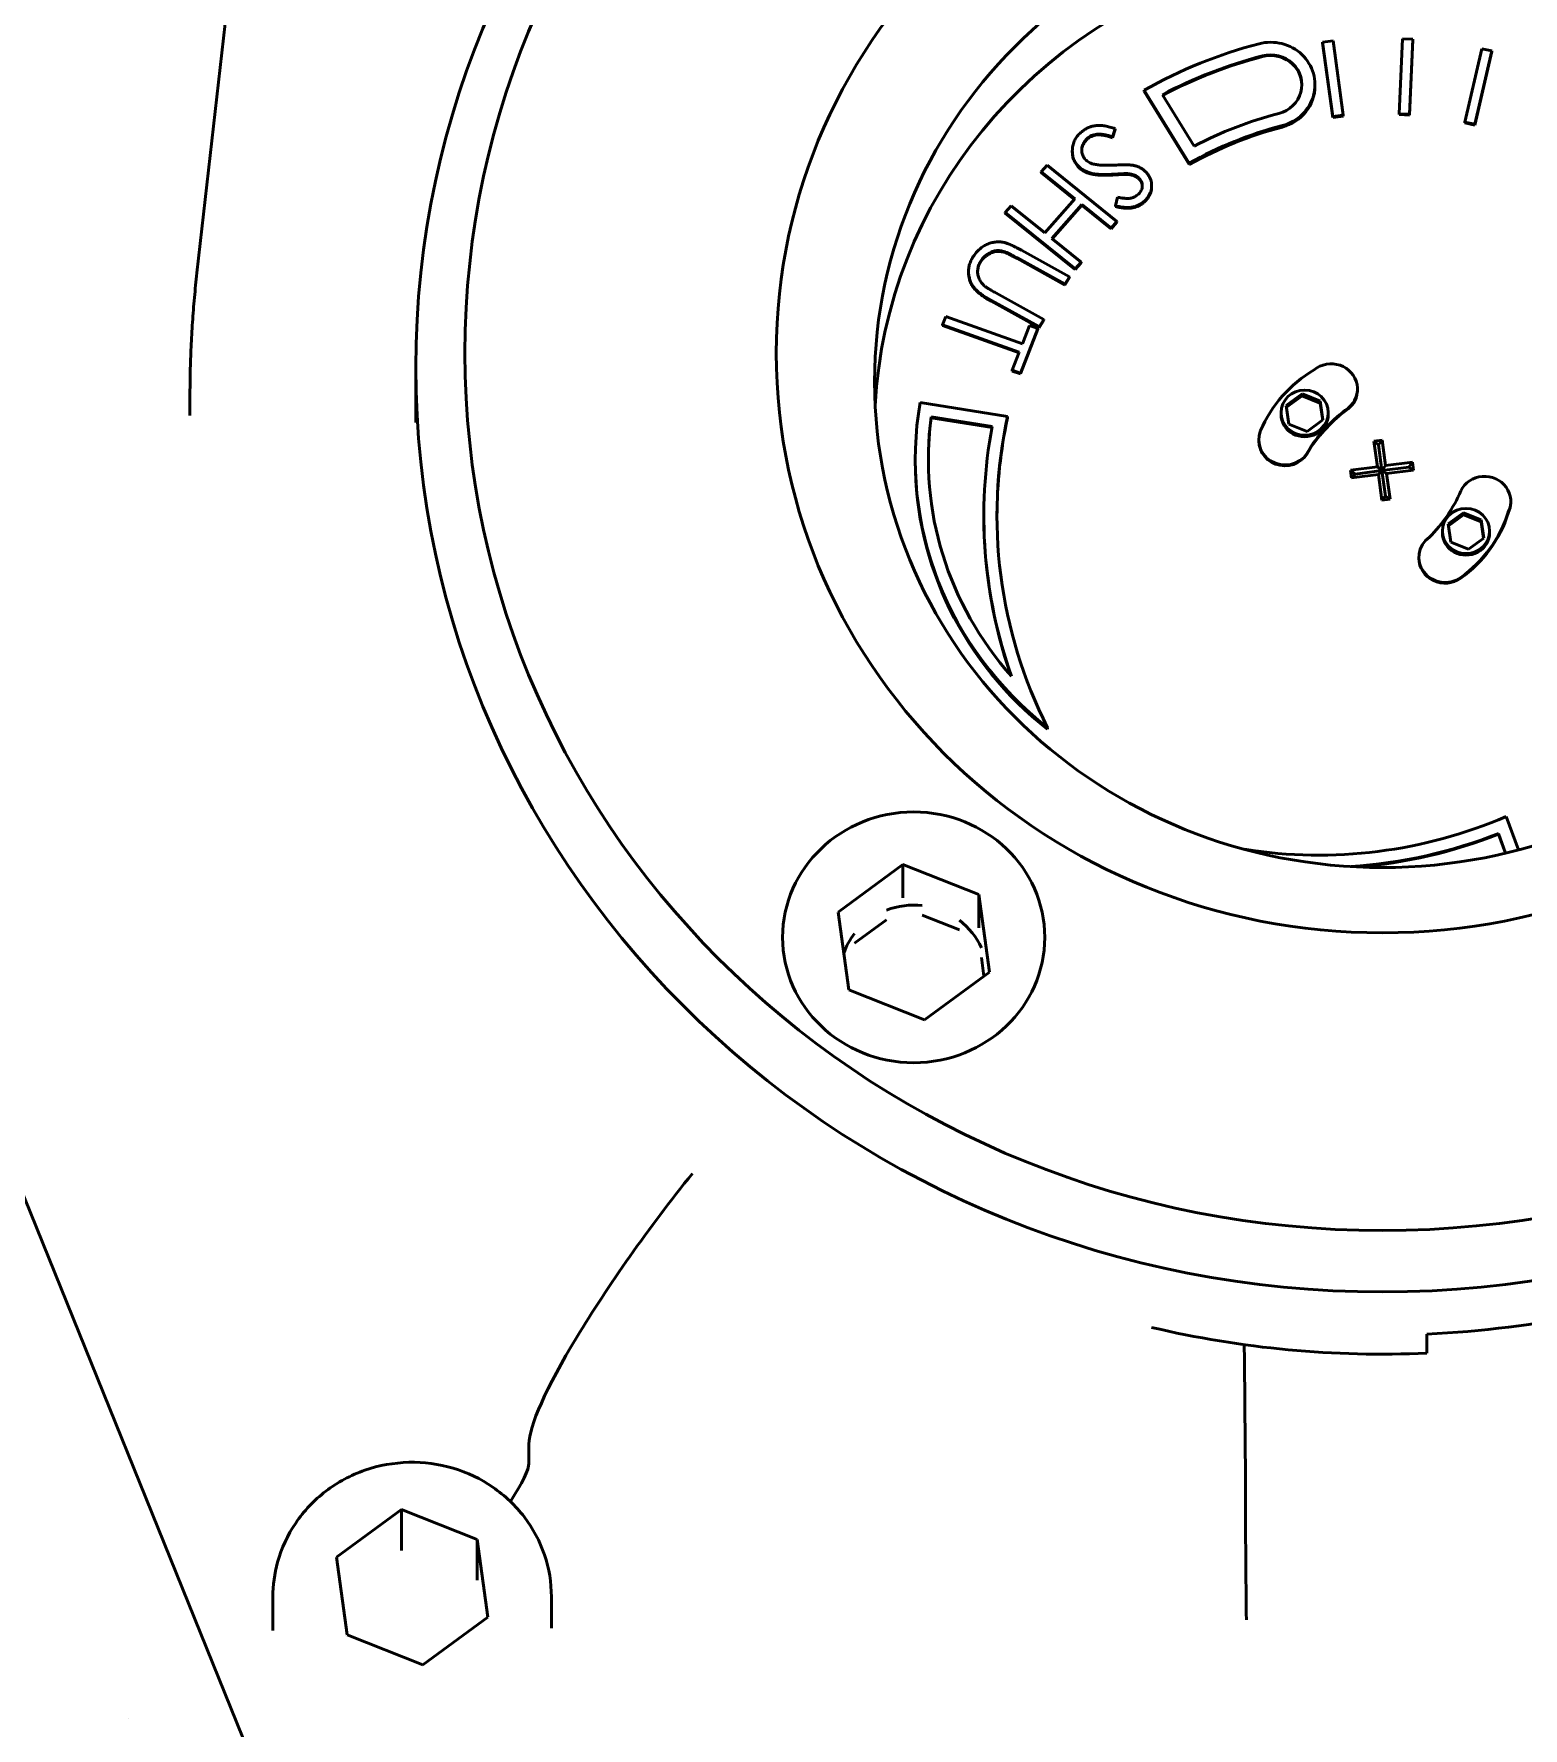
# Model space of a CAD drawing. Header units: inches. Extents: x 11 to 1621, y 11 to 1332.
# Drawn here: x 764.215 to 766.004, y 367.962 to 369.998 of the extents above; entities that cross this region are included whole.
import ezdxf

# ---------------------------------------------------------------- set-up
doc = ezdxf.new("R2010")
doc.units = ezdxf.units.IN
doc.header["$LTSCALE"] = 48
doc.header["$MEASUREMENT"] = 0
doc.layers.add('Visible (ANSI)', color=7, linetype='Continuous', lineweight=50)

msp = doc.modelspace()

# ---------------------------------------------------------------- linework, layer by layer
at = {"layer": 'Visible (ANSI)'}
for p, q in [((764.41048, 369.710321), (764.50321, 370.530486)), ((765.762935, 369.987769), (765.775425, 369.989342)), ((765.787759, 369.899755), (765.775425, 369.989342)), ((765.854774, 369.901502), (765.858895, 369.991776)), ((765.858895, 369.991776), (765.871482, 369.99125)), ((765.86736, 369.900977), (765.871482, 369.99125)), ((765.871482, 369.990329), (765.86736, 369.900056)), ((765.871482, 369.99125), (765.871482, 369.990329)), ((765.762935, 369.986848), (765.762935, 369.987769)), ((765.775268, 369.898183), (765.762935, 369.987769)), ((765.775268, 369.897262), (765.762935, 369.986848)), ((765.933675, 369.891569), (765.954126, 369.979786)), ((765.945975, 369.888961), (765.966426, 369.977179)), ((765.966426, 369.976258), (765.945975, 369.88804)), ((765.954126, 369.979786), (765.966426, 369.977179)), ((765.966426, 369.977179), (765.966426, 369.976258)), ((765.548705, 369.928168), (765.548705, 369.930009)), ((765.548705, 369.930009), (765.602805, 369.84233)), ((765.602805, 369.840488), (765.548705, 369.928168)), ((765.753763, 369.936598), (765.753763, 369.934756)), ((765.608499, 369.862737), (765.570386, 369.924506)), ((765.775268, 369.898183), (765.787759, 369.899755)), ((765.787759, 369.898834), (765.775268, 369.897262)), ((765.775268, 369.897262), (765.775268, 369.898183)), ((765.787759, 369.898834), (765.787759, 369.899755)), ((765.854774, 369.900581), (765.854774, 369.901502)), ((765.854774, 369.901502), (765.86736, 369.900977)), ((765.86736, 369.900056), (765.854774, 369.900581)), ((765.86736, 369.900056), (765.86736, 369.900977)), ((765.933675, 369.890648), (765.933675, 369.891569)), ((765.933675, 369.891569), (765.945975, 369.888961)), ((765.945975, 369.88804), (765.933675, 369.890648)), ((765.945975, 369.88804), (765.945975, 369.888961)), ((765.481207, 369.872011), (765.481207, 369.872931)), ((765.513817, 369.883597), (765.510315, 369.873763)), ((765.513817, 369.882676), (765.510315, 369.872842)), ((765.510315, 369.872842), (765.510315, 369.873763)), ((765.513817, 369.882676), (765.513817, 369.883597)), ((765.46223, 369.856629), (765.46223, 369.855708)), ((765.424825, 369.831948), (765.431954, 369.840024)), ((765.424825, 369.831028), (765.424825, 369.831948)), ((765.4653, 369.799237), (765.424825, 369.831948)), ((765.464825, 369.7987), (765.424825, 369.831028)), ((765.431954, 369.840024), (765.515834, 369.772244)), ((765.468868, 369.838358), (765.468868, 369.839279)), ((765.528484, 369.828717), (765.528484, 369.829638)), ((765.602805, 369.84233), (765.602805, 369.840488)), ((765.54298, 369.822597), (765.54298, 369.823518)), ((765.557551, 369.815223), (765.557551, 369.814302)), ((765.381658, 369.783105), (765.38879, 369.791159)), ((765.38879, 369.791159), (765.429264, 369.758448)), ((765.429264, 369.758448), (765.4653, 369.799237)), ((765.473518, 369.792604), (765.437483, 369.751814)), ((765.473518, 369.791683), (765.437958, 369.751431)), ((765.473518, 369.791683), (765.473518, 369.792604)), ((765.508704, 369.764168), (765.473518, 369.792604)), ((765.508704, 369.763247), (765.473518, 369.791683)), ((765.514032, 369.790949), (765.516485, 369.801439)), ((765.514032, 369.790028), (765.514032, 369.790949)), ((765.547646, 369.794686), (765.547646, 369.795607)), ((765.381658, 369.782184), (765.381658, 369.783105)), ((765.465537, 369.715324), (765.381658, 369.783105)), ((765.465537, 369.714403), (765.381658, 369.782184)), ((765.515834, 369.772244), (765.508704, 369.764168)), ((765.515834, 369.771323), (765.508704, 369.763247)), ((765.515834, 369.771323), (765.515834, 369.772244)), ((765.437483, 369.751814), (765.472669, 369.723379)), ((765.508704, 369.763247), (765.508704, 369.764168)), ((765.351747, 369.723176), (765.351747, 369.724097)), ((765.382817, 369.734181), (765.382817, 369.735102)), ((765.453324, 369.696672), (765.395808, 369.728431)), ((765.453324, 369.695751), (765.395808, 369.72751)), ((765.401303, 369.737536), (765.458819, 369.705777)), ((765.33747, 369.712256), (765.33747, 369.711335)), ((765.458819, 369.705777), (765.453324, 369.696672)), ((765.458819, 369.704856), (765.453324, 369.695751)), ((765.458819, 369.704856), (765.458819, 369.705777)), ((765.472669, 369.723379), (765.465537, 369.715324)), ((765.472669, 369.722458), (765.465537, 369.714403)), ((765.465537, 369.714403), (765.465537, 369.715324)), ((765.472669, 369.722458), (765.472669, 369.723379)), ((765.370379, 369.686314), (765.427895, 369.654555)), ((765.453324, 369.695751), (765.453324, 369.696672)), ((765.4224, 369.64545), (765.364884, 369.677209)), ((765.4224, 369.644529), (765.364884, 369.676288)), ((765.306199, 369.648118), (765.310083, 369.658085)), ((765.398544, 369.61527), (765.306199, 369.648118)), ((765.306199, 369.648118), (765.306199, 369.647197)), ((765.398229, 369.614461), (765.306199, 369.647197)), ((765.310083, 369.658085), (765.402428, 369.625237)), ((765.420859, 369.643597), (765.399982, 369.589934)), ((765.420859, 369.642676), (765.399982, 369.589013)), ((765.402428, 369.625237), (765.410931, 369.647118)), ((765.410931, 369.647118), (765.420859, 369.643597)), ((765.420859, 369.642676), (765.420859, 369.643597)), ((765.427895, 369.654555), (765.4224, 369.64545)), ((765.427895, 369.653634), (765.4224, 369.644529)), ((765.4224, 369.644529), (765.4224, 369.64545)), ((765.427895, 369.653634), (765.427895, 369.654555)), ((765.390054, 369.593455), (765.398544, 369.61527)), ((764.673442, 369.59677), (764.673442, 369.530528)), ((765.390054, 369.592534), (765.390054, 369.593455)), ((765.399982, 369.589934), (765.390054, 369.593455)), ((765.399982, 369.589013), (765.390054, 369.592534)), ((765.399982, 369.589013), (765.399982, 369.589934)), ((764.40212, 369.561992), (764.40212, 369.53897)), ((765.719328, 369.551246), (765.738208, 369.5651)), ((765.738208, 369.562798), (765.719616, 369.549155)), ((765.738208, 369.5651), (765.760194, 369.556391)), ((765.738208, 369.562798), (765.738208, 369.5651)), ((765.760194, 369.554089), (765.738208, 369.562798)), ((765.804797, 369.570992), (765.804797, 369.570071)), ((765.384431, 369.537989), (765.279421, 369.554716)), ((765.712968, 369.542537), (765.712968, 369.540695)), ((765.722434, 369.528683), (765.719328, 369.551246)), ((765.760194, 369.556391), (765.7633, 369.533828)), ((765.760194, 369.554089), (765.760194, 369.556391)), ((765.763013, 369.533617), (765.760194, 369.554089)), ((765.769661, 369.542537), (765.769661, 369.540695)), ((765.793574, 369.54794), (765.793574, 369.54702)), ((765.292659, 369.53734), (765.292659, 369.53642)), ((765.292659, 369.53734), (765.365902, 369.525673)), ((765.292659, 369.53642), (765.365735, 369.524779)), ((765.384431, 369.536147), (765.384431, 369.537989)), ((765.74442, 369.519974), (765.722434, 369.528683)), ((765.7633, 369.533828), (765.74442, 369.519974)), ((765.68626, 369.509752), (765.68626, 369.508831)), ((765.824488, 369.508392), (765.834297, 369.509627)), ((765.828731, 369.477572), (765.824488, 369.508392)), ((765.830038, 369.503645), (765.824488, 369.508392)), ((765.830038, 369.503645), (765.834297, 369.509627)), ((765.834281, 369.472826), (765.830038, 369.503645)), ((765.834297, 369.509627), (765.83854, 369.478807)), ((765.273488, 369.486119), (765.273488, 369.484278)), ((765.747032, 369.497723), (765.747032, 369.498643)), ((765.83854, 369.478807), (765.870767, 369.482865)), ((765.866509, 369.476883), (765.870767, 369.482865)), ((765.870767, 369.482865), (765.872058, 369.473485)), ((765.796504, 369.473515), (765.828731, 369.477572)), ((765.797795, 369.464135), (765.796504, 369.473515)), ((765.802054, 369.468768), (765.796504, 369.473515)), ((765.802054, 369.468768), (765.797795, 369.464135)), ((765.830023, 369.468193), (765.797795, 369.464135)), ((765.834281, 369.472826), (765.802054, 369.468768)), ((765.834281, 369.472826), (765.828731, 369.477572)), ((765.834281, 369.472826), (765.830023, 369.468193)), ((765.834265, 369.437373), (765.830023, 369.468193)), ((765.834281, 369.472826), (765.83854, 369.478807)), ((765.866509, 369.476883), (765.834281, 369.472826)), ((765.834281, 369.472826), (765.838524, 369.442006)), ((765.834281, 369.472826), (765.839831, 369.469428)), ((765.872058, 369.473485), (765.839831, 369.469428)), ((765.839831, 369.469428), (765.844074, 369.438608)), ((765.872058, 369.473485), (765.866509, 369.476883)), ((765.838524, 369.442006), (765.834265, 369.437373)), ((765.838524, 369.442006), (765.844074, 369.438608)), ((765.355927, 369.418816), (765.355927, 369.417895)), ((765.844074, 369.438608), (765.834265, 369.437373)), ((765.913811, 369.408734), (765.932184, 369.422216)), ((765.932184, 369.419914), (765.914098, 369.406643)), ((765.932184, 369.422216), (765.953579, 369.413741)), ((765.932184, 369.419914), (765.932184, 369.422216)), ((765.953579, 369.411439), (765.932184, 369.419914)), ((765.985927, 369.42278), (765.985927, 369.421859)), ((765.989025, 369.435806), (765.989025, 369.434885)), ((765.90686, 369.400259), (765.90686, 369.398417)), ((765.916833, 369.386777), (765.913811, 369.408734)), ((765.953579, 369.413741), (765.956602, 369.391784)), ((765.953579, 369.411439), (765.953579, 369.413741)), ((765.956314, 369.391573), (765.953579, 369.411439)), ((765.963553, 369.400259), (765.963553, 369.398417)), ((765.938229, 369.378302), (765.916833, 369.386777)), ((765.956602, 369.391784), (765.938229, 369.378302)), ((765.878553, 369.368648), (765.878553, 369.367727)), ((765.432423, 369.162085), (765.432423, 369.163926)), ((765.998089, 369.017197), (765.983516, 369.057286)), ((765.974212, 369.037015), (765.982817, 369.013345)), ((765.974212, 369.037015), (765.974212, 369.036094)), ((765.974212, 369.036094), (765.982509, 369.013272)), ((765.180702, 368.942365), (765.258788, 368.999665)), ((765.258788, 368.999665), (765.349721, 368.963645)), ((765.258788, 368.999665), (765.258788, 368.959377)), ((765.349721, 368.963645), (765.362568, 368.870326)), ((765.349721, 368.963645), (765.349721, 368.923357)), ((765.193549, 368.849046), (765.180702, 368.942365)), ((765.200618, 368.905182), (765.238872, 368.933252)), ((765.281981, 368.93868), (765.326529, 368.921034)), ((765.362568, 368.870326), (765.284482, 368.813026)), ((765.352998, 368.888046), (765.356092, 368.865573)), ((765.284482, 368.813026), (765.193549, 368.849046)), ((764.13065, 368.778245), (764.485501, 367.902041)), ((765.888326, 368.412459), (765.888326, 368.435481)), ((764.809355, 368.303142), (764.809355, 368.28012)), ((764.578133, 368.167197), (764.656219, 368.224496)), ((764.656219, 368.224496), (764.747152, 368.188476)), ((764.656219, 368.224496), (764.656219, 368.175576)), ((765.670451, 368.21412), (765.670451, 368.191099)), ((764.747152, 368.188476), (764.759999, 368.095157)), ((764.747152, 368.188476), (764.747152, 368.139556)), ((764.59098, 368.073877), (764.578133, 368.167197)), ((764.501743, 368.079411), (764.501743, 368.119666)), ((764.836389, 368.082256), (764.836389, 368.119666)), ((764.759999, 368.095157), (764.681913, 368.037858)), ((764.681913, 368.037858), (764.59098, 368.073877)), ((764.328681, 367.973369), (764.328681, 367.97337))]:
    msp.add_line(p, q, dxfattribs=at)
for centre, major_axis in [((765.834859, 369.59677), (-1.161417, 0)), ((765.834859, 369.614036), (-1.102362, 0)), ((765.834859, 369.614036), (0.728346, 0)), ((765.834859, 369.579504), (0.610236, 0)), ((765.741314, 369.542537), (-0.028346, 0)), ((765.935206, 369.400259), (-0.028346, 0)), ((765.271635, 368.912101), (0.15748, 0))]:
    msp.add_ellipse(centre, major_axis=major_axis, ratio=0.95630476, dxfattribs=at)
for centre, major_axis, ratio, start_param, end_param in [((765.834859, 369.521951), (0.610236, 0), 0.95630476, 0.04933141, 1.53969807), ((765.834859, 369.521951), (-0.610236, 0), 0.95630476, 5.00528663, 6.2338539), ((765.700535, 369.936598), (0.053228, 0), 0.95630476, 4.97898902, 8.12058168), ((765.834859, 369.466239), (0.563091, 0), 0.95630476, 1.83739637, 2.10387174), ((765.834859, 369.466239), (0.547343, 0), 0.95630476, 1.83739637, 2.07509598), ((765.834859, 369.465318), (-0.547343, 0), 0.95630476, 4.97898902, 5.21579421), ((765.700535, 369.936598), (0.03748, 0), 0.95630476, 4.97898902, 8.12058168), ((765.700535, 369.935677), (0.03748, 0), 0.95630476, 0.01284618, 1.83739637), ((765.700535, 369.934756), (0.053228, 0), 0.95630476, 4.97898902, 6.28318531), ((765.834859, 369.466239), (0.456634, 0), 0.95630476, 1.83739637, 2.10387174), ((765.834859, 369.466239), (-0.472382, 0), 0.95630476, 4.97898902, 5.21212074), ((765.834859, 369.464397), (-0.456634, 0), 0.95630476, 4.97898902, 5.24546439), ((765.773301, 369.570992), (0.031496, 0), 0.95630476, 5.41164907, 8.5630184), ((765.834859, 369.465318), (-0.15748, 0), 0.95630476, 5.26054622, 5.90545837), ((765.773301, 369.570071), (0.031496, 0), 0.95630476, 5.41164907, 6.28318531), ((765.710056, 369.486119), (-0.436567, 0), 0.95630476, 6.11812902, 7.16475066), ((765.907174, 369.405117), (0.187644, 0), 0.95630476, 2.22107025, 2.59333904), ((765.907174, 369.404196), (-0.187644, 0), 0.95630476, 5.3626629, 5.73493169), ((765.710056, 369.486119), (-0.420819, 0), 0.95630476, 6.15556006, 6.98634573), ((765.710056, 369.485198), (-0.420819, 0), 0.95630476, 6.15556006, 6.28204119), ((765.986775, 369.418816), (-0.630848, 0), 0.95630476, 6.10512001, 6.60869015), ((765.986775, 369.418816), (-0.6151, 0), 0.95630476, 6.07917507, 6.73136108), ((765.986775, 369.416975), (-0.6151, 0), 0.95630476, 6.07917507, 6.28161982), ((765.717756, 369.509752), (0.031496, 0), 0.95630476, 2.76386572, 5.90545837), ((765.741314, 369.540695), (0.028346, 0), 0.95630476, 3.14159265, 6.28318531), ((765.717756, 369.508831), (0.031496, 0), 0.95630476, 3.14159265, 5.90545837), ((765.710056, 369.484278), (-0.436567, 0), 0.95630476, 0, 0.88156535), ((765.957529, 369.435806), (0.031496, 0), 0.95630476, 5.83594793, 8.98731726), ((765.755337, 369.516535), (0.187644, 0), 0.95630476, 5.52244198, 5.89471078), ((765.834859, 369.465318), (0.15748, 0), 0.95630476, 5.35191531, 5.99682746), ((765.834859, 369.464397), (0.15748, 0), 0.95630476, 5.35191531, 5.99682746), ((765.957529, 369.434885), (0.031496, 0), 0.95630476, 5.83594793, 6.28318531), ((765.986775, 369.417895), (-0.630848, 0), 0.95630476, 0, 0.32283357), ((765.935206, 369.398417), (0.028346, 0), 0.95630476, 3.14159265, 6.28318531), ((765.910049, 369.368648), (-0.031496, 0), 0.95630476, 5.35191531, 8.49350796), ((765.910049, 369.367727), (-0.031496, 0), 0.95630476, 0, 2.21032265), ((765.758301, 369.53384), (-0.546857, 0), 0.95630476, 1.40681942, 1.99526283), ((765.758301, 369.53384), (0.562605, 0), 0.95630476, 4.78072535, 5.10626456), ((765.758301, 369.532919), (0.562605, 0), 0.95630476, 4.79376803, 5.10626456), ((765.271635, 368.866058), (-0.088583, 0), 0.95630476, 4.5953327, 5.09124465), ((765.271635, 368.866058), (-0.088583, 0), 0.95630476, 3.54813515, 4.0440471), ((765.271635, 368.866058), (-0.088583, 0), 0.95630476, 5.64253025, 5.96345906), ((765.00576, 368.547921), (0.192391, 0.255984), 0.1543301, 1.36826876, 2.93906509), ((765.834859, 369.521951), (1.161417, 0), 0.95630476, 4.47106236, 4.75844114), ((765.834859, 369.544972), (1.161417, 0), 0.95630476, 4.75844114, 4.9281362), ((765.66723, 368.479537), (-0.003083, 0.277378), 0.00337329, 3.43629156, 4.50596651), ((764.753239, 368.210183), (0.054969, 0.073138), 0.1543301, 5.16014459, 6.08065774), ((765.671372, 368.115265), (-0.000881, 0.079251), 0.00337329, 0.29469891, 1.86549523)]:
    msp.add_ellipse(centre, major_axis=major_axis, ratio=ratio, start_param=start_param, end_param=end_param, dxfattribs=at)
for points, knots in [([(765.473563, 369.880084), (765.474202, 369.880578), (765.475471, 369.88156), (765.477476, 369.882877), (765.479549, 369.884037), (765.481685, 369.885028), (765.483883, 369.885869), (765.486149, 369.886526), (765.488469, 369.887061), (765.490862, 369.887429), (765.493346, 369.887606), (765.495938, 369.887616), (765.498641, 369.887407), (765.501466, 369.88705), (765.50439, 369.886433), (765.507444, 369.885698), (765.510607, 369.88475), (765.512729, 369.883988), (765.513817, 369.883597)], [0, 0, 0, 0, 0.00006300195, 0.00012508489, 0.00018628968, 0.00024696146, 0.00030690724, 0.00036757903, 0.00042827705, 0.00048980873, 0.00055310063, 0.0006191041, 0.00068827367, 0.00076082921, 0.00083739291, 0.00091766009, 0.0010022388, 0.00109133523, 0.00109133523, 0.00109133523, 0.00109133523]), ([(765.468868, 369.839279), (765.468261, 369.84001), (765.467055, 369.841462), (765.465528, 369.843809), (765.464298, 369.846271), (765.46333, 369.848824), (765.462692, 369.851488), (765.462276, 369.854239), (765.46219, 369.857102), (765.462363, 369.86003), (765.462785, 369.862957), (765.463523, 369.86579), (765.464505, 369.8685), (765.465766, 369.871087), (765.467304, 369.873542), (765.469121, 369.87587), (765.471197, 369.878081), (765.472767, 369.879411), (765.473563, 369.880084)], [0, 0, 0, 0, 0.00007468642, 0.00014829452, 0.00022061331, 0.00029264637, 0.00036511636, 0.00043890743, 0.00051474054, 0.00059383996, 0.00067337938, 0.00075078399, 0.00082711128, 0.00090258372, 0.00097876538, 0.0010556456, 0.00113476507, 0.00121602701, 0.00121602701, 0.00121602701, 0.00121602701]), ([(765.481207, 369.872931), (765.480541, 369.872344), (765.47922, 369.871179), (765.47748, 369.869203), (765.476077, 369.867004), (765.474932, 369.864675), (765.474078, 369.862273), (765.473603, 369.859839), (765.473474, 369.857421), (765.473755, 369.855047), (765.474301, 369.852759), (765.475163, 369.850604), (765.476307, 369.848595), (765.477279, 369.847393), (765.477768, 369.846789)], [0, 0, 0, 0, 0.000068730315, 0.000136350065, 0.000204246286, 0.000272600805, 0.000340324363, 0.000404996386, 0.000468567983, 0.000531730629, 0.000594057306, 0.000654367654, 0.000714343165, 0.000774857654, 0.000774857654, 0.000774857654, 0.000774857654]), ([(765.481207, 369.872011), (765.480541, 369.871423), (765.47922, 369.870258), (765.47748, 369.868282), (765.476077, 369.866083), (765.474932, 369.863754), (765.474078, 369.861352), (765.473663, 369.859223), (765.473558, 369.857916), (765.473542, 369.857424)], [0, 0, 0, 0, 0.000068730315, 0.000136350065, 0.000204246286, 0.000272600805, 0.000340324363, 0.000404996386, 0.000444074873, 0.000444074873, 0.000444074873, 0.000444074873]), ([(765.510315, 369.873763), (765.508767, 369.874301), (765.505801, 369.875331), (765.501416, 369.876438), (765.497315, 369.877044), (765.493503, 369.877223), (765.48997, 369.876866), (765.486725, 369.876066), (765.483752, 369.874786), (765.482055, 369.873549), (765.481207, 369.872931)], [0, 0, 0, 0, 0.000125595195, 0.000240744827, 0.000345441814, 0.00044175294, 0.000531088123, 0.000615455942, 0.000696643303, 0.000777791797, 0.000777791797, 0.000777791797, 0.000777791797]), ([(765.510315, 369.872842), (765.508767, 369.87338), (765.505801, 369.874411), (765.501416, 369.875517), (765.497315, 369.876123), (765.493503, 369.876302), (765.48997, 369.875945), (765.486725, 369.875145), (765.483752, 369.873865), (765.482055, 369.872629), (765.481207, 369.872011)], [0, 0, 0, 0, 0.000125595195, 0.000240744827, 0.000345441814, 0.00044175294, 0.000531088123, 0.000615455942, 0.000696643303, 0.000777791797, 0.000777791797, 0.000777791797, 0.000777791797]), ([(765.468868, 369.838358), (765.468261, 369.839089), (765.467055, 369.840542), (765.465528, 369.842889), (765.464298, 369.84535), (765.46333, 369.847903), (765.462692, 369.850567), (765.462297, 369.853176), (765.46223, 369.854904), (765.46223, 369.855708)], [0, 0, 0, 0, 0.000074686419, 0.000148294524, 0.000220613314, 0.00029264637, 0.000365116361, 0.000438907429, 0.000503261135, 0.000503261135, 0.000503261135, 0.000503261135]), ([(765.477768, 369.846789), (765.478396, 369.846146), (765.479666, 369.844846), (765.482005, 369.843277), (765.484673, 369.842024), (765.48661, 369.84146), (765.487607, 369.84117)], [0, 0, 0, 0, 0.000070248455, 0.000141927714, 0.000217015321, 0.000296560986, 0.000296560986, 0.000296560986, 0.000296560986]), ([(765.510586, 369.828918), (765.509156, 369.828837), (765.506382, 369.828679), (765.502348, 369.828579), (765.498578, 369.828579), (765.495075, 369.828746), (765.491828, 369.828988), (765.488835, 369.829341), (765.486109, 369.829861), (765.483608, 369.830458), (765.481311, 369.831205), (765.479158, 369.832044), (765.477131, 369.832984), (765.475216, 369.834021), (765.473441, 369.83518), (765.471779, 369.83643), (765.470251, 369.837792), (765.469328, 369.838784), (765.468868, 369.839279)], [0, 0, 0, 0, 0.00010938803, 0.00021226045, 0.00030814433, 0.00039724554, 0.00048005379, 0.00055682556, 0.00062740296, 0.00069223161, 0.00075357859, 0.00081250009, 0.00086972361, 0.00092549268, 0.00098044252, 0.0010337161, 0.0010868382, 0.00113970983, 0.00113970983, 0.00113970983, 0.00113970983]), ([(765.510586, 369.827998), (765.509156, 369.827916), (765.506382, 369.827758), (765.502348, 369.827658), (765.498578, 369.827658), (765.495075, 369.827825), (765.491828, 369.828067), (765.488835, 369.82842), (765.486109, 369.82894), (765.483608, 369.829537), (765.481311, 369.830284), (765.479158, 369.831124), (765.477131, 369.832063), (765.475216, 369.8331), (765.473441, 369.834259), (765.471779, 369.835509), (765.470251, 369.836871), (765.469328, 369.837863), (765.468868, 369.838358)], [0, 0, 0, 0, 0.00010938803, 0.00021226045, 0.00030814433, 0.00039724554, 0.00048005379, 0.00055682556, 0.00062740296, 0.00069223161, 0.00075357859, 0.00081250009, 0.00086972361, 0.00092549268, 0.00098044252, 0.0010337161, 0.0010868382, 0.00113970983, 0.00113970983, 0.00113970983, 0.00113970983]), ([(765.487607, 369.84117), (765.48837, 369.840992), (765.489968, 369.84062), (765.492536, 369.840265), (765.495355, 369.839955), (765.498445, 369.839753), (765.501796, 369.839647), (765.505415, 369.839637), (765.509295, 369.839721), (765.511969, 369.83985), (765.513349, 369.839916)], [0, 0, 0, 0, 0.000059770182, 0.000125221615, 0.00019741448, 0.000275798971, 0.000361043068, 0.000452687625, 0.000551362413, 0.000656570456, 0.000656570456, 0.000656570456, 0.000656570456]), ([(765.528484, 369.829638), (765.528171, 369.82965), (765.527427, 369.829678), (765.52612, 369.829684), (765.524439, 369.82963), (765.522385, 369.82957), (765.519965, 369.829446), (765.51717, 369.829318), (765.514003, 369.82912), (765.511765, 369.828988), (765.510586, 369.828918)], [0, 0, 0, 0, 0.000023873152, 0.000056700158, 0.000099546848, 0.000151933179, 0.000213254678, 0.000284121815, 0.000365053398, 0.000454973085, 0.000454973085, 0.000454973085, 0.000454973085]), ([(765.528484, 369.828717), (765.528171, 369.828729), (765.527427, 369.828757), (765.52612, 369.828763), (765.524439, 369.828709), (765.522385, 369.82865), (765.519965, 369.828525), (765.51717, 369.828397), (765.514003, 369.828199), (765.511765, 369.828067), (765.510586, 369.827998)], [0, 0, 0, 0, 0.000023873152, 0.000056700158, 0.000099546848, 0.000151933179, 0.000213254678, 0.000284121815, 0.000365053398, 0.000454973085, 0.000454973085, 0.000454973085, 0.000454973085]), ([(765.513349, 369.839916), (765.51472, 369.839989), (765.51734, 369.840129), (765.521089, 369.840221), (765.524475, 369.840308), (765.527498, 369.840269), (765.530163, 369.840223), (765.532457, 369.84006), (765.534396, 369.839853), (765.535553, 369.839623), (765.536077, 369.839519)], [0, 0, 0, 0, 0.000104673921, 0.000199951515, 0.000285746289, 0.000362775274, 0.000430372845, 0.000488788958, 0.000538040167, 0.000578838809, 0.000578838809, 0.000578838809, 0.000578838809]), ([(765.54298, 369.823518), (765.542584, 369.823938), (765.54179, 369.824781), (765.540427, 369.825872), (765.538971, 369.826862), (765.537349, 369.827692), (765.53553, 369.828424), (765.533429, 369.828977), (765.531053, 369.8294), (765.529367, 369.829556), (765.528484, 369.829638)], [0, 0, 0, 0, 0.000044626416, 0.000089536309, 0.000134034224, 0.000179437647, 0.000228295569, 0.000282866528, 0.000343740948, 0.000410804151, 0.000410804151, 0.000410804151, 0.000410804151]), ([(765.54298, 369.822597), (765.542584, 369.823017), (765.54179, 369.82386), (765.540427, 369.824951), (765.538971, 369.825941), (765.537349, 369.826771), (765.53553, 369.827503), (765.533429, 369.828056), (765.531053, 369.828479), (765.529367, 369.828635), (765.528484, 369.828717)], [0, 0, 0, 0, 0.000044626416, 0.000089536309, 0.000134034224, 0.000179437647, 0.000228295569, 0.000282866528, 0.000343740948, 0.000410804151, 0.000410804151, 0.000410804151, 0.000410804151]), ([(765.536077, 369.839519), (765.53685, 369.839336), (765.538373, 369.838974), (765.540579, 369.838247), (765.542656, 369.837351), (765.544637, 369.836346), (765.546495, 369.835181), (765.548257, 369.833899), (765.549893, 369.832455), (765.550875, 369.831392), (765.551369, 369.830858)], [0, 0, 0, 0, 0.00006049943, 0.000119328791, 0.000177123738, 0.000233671807, 0.000289651818, 0.000345858069, 0.00040190521, 0.000458586112, 0.000458586112, 0.000458586112, 0.000458586112]), ([(765.551369, 369.830858), (765.552088, 369.829974), (765.553505, 369.828233), (765.555204, 369.82537), (765.556445, 369.822348), (765.55726, 369.819206), (765.557618, 369.815995), (765.557489, 369.812772), (765.556928, 369.809555), (765.555863, 369.806402), (765.5544, 369.803361), (765.552508, 369.800536), (765.550288, 369.7979), (765.548533, 369.796376), (765.547646, 369.795607)], [0, 0, 0, 0, 0.00008936755, 0.00017615486, 0.00026195251, 0.00034797106, 0.00043404843, 0.00051901813, 0.00060494103, 0.00069375473, 0.00078300009, 0.00087164269, 0.00096116407, 0.00105250425, 0.00105250425, 0.00105250425, 0.00105250425]), ([(765.540476, 369.804012), (765.541263, 369.804697), (765.54278, 369.806019), (765.544491, 369.808405), (765.545671, 369.810948), (765.546253, 369.813636), (765.546295, 369.816329), (765.545747, 369.818924), (765.544686, 369.821385), (765.543556, 369.822798), (765.54298, 369.823518)], [0, 0, 0, 0, 0.000080062399, 0.000154346903, 0.000226332139, 0.000298152319, 0.000369369065, 0.000437250517, 0.000505814257, 0.000577082927, 0.000577082927, 0.000577082927, 0.000577082927]), ([(765.546243, 369.814693), (765.546234, 369.814943), (765.546159, 369.816052), (765.545747, 369.818003), (765.544686, 369.820464), (765.543556, 369.821877), (765.54298, 369.822597)], [0.000349688148, 0.000349688148, 0.000349688148, 0.000349688148, 0.000369369065, 0.000437250517, 0.000505814257, 0.000577082927, 0.000577082927, 0.000577082927, 0.000577082927]), ([(765.557551, 369.814302), (765.557551, 369.81349), (765.557446, 369.811602), (765.556928, 369.808635), (765.555863, 369.805481), (765.5544, 369.80244), (765.552508, 369.799615), (765.550288, 369.796979), (765.548533, 369.795455), (765.547646, 369.794686)], [0.000454189958, 0.000454189958, 0.000454189958, 0.000454189958, 0.000519018129, 0.000604941025, 0.00069375473, 0.000783000094, 0.000871642687, 0.000961164068, 0.001052504251, 0.001052504251, 0.001052504251, 0.001052504251]), ([(765.547646, 369.795607), (765.546645, 369.794854), (765.544653, 369.793355), (765.541318, 369.791613), (765.537799, 369.790255), (765.534687, 369.789506), (765.532052, 369.789146), (765.529912, 369.789009), (765.527623, 369.789007), (765.52519, 369.789125), (765.522607, 369.789384), (765.519877, 369.789762), (765.517002, 369.790306), (765.51504, 369.79073), (765.514032, 369.790949)], [0, 0, 0, 0, 0.000097164538, 0.000193336316, 0.000289078058, 0.000386449027, 0.000437623375, 0.000492272811, 0.000550093575, 0.000612409863, 0.000678287935, 0.000748422753, 0.000823107859, 0.000902089515, 0.000902089515, 0.000902089515, 0.000902089515]), ([(765.547646, 369.794686), (765.546645, 369.793933), (765.544653, 369.792435), (765.541318, 369.790692), (765.537799, 369.789335), (765.534687, 369.788586), (765.532052, 369.788225), (765.529912, 369.788089), (765.527623, 369.788086), (765.52519, 369.788204), (765.522607, 369.788464), (765.519877, 369.788841), (765.517002, 369.789385), (765.51504, 369.789809), (765.514032, 369.790028)], [0, 0, 0, 0, 0.000097164538, 0.000193336316, 0.000289078058, 0.000386449027, 0.000437623375, 0.000492272811, 0.000550093575, 0.000612409863, 0.000678287935, 0.000748422753, 0.000823107859, 0.000902089515, 0.000902089515, 0.000902089515, 0.000902089515]), ([(765.516485, 369.801439), (765.517294, 369.801265), (765.518857, 369.800928), (765.521137, 369.800543), (765.523251, 369.800229), (765.525205, 369.800003), (765.527006, 369.799856), (765.528654, 369.799834), (765.530149, 369.799885), (765.531919, 369.800078), (765.533976, 369.800535), (765.53629, 369.801401), (765.538506, 369.802509), (765.539815, 369.803507), (765.540476, 369.804012)], [0, 0, 0, 0, 0.000063328139, 0.000122376345, 0.000176838173, 0.00022676112, 0.000272756869, 0.000314830962, 0.000352661837, 0.000386972198, 0.000450822589, 0.000513295923, 0.000576486569, 0.000640943359, 0.000640943359, 0.000640943359, 0.000640943359]), ([(765.342373, 369.728604), (765.342936, 369.729501), (765.344042, 369.731265), (765.345895, 369.733731), (765.347842, 369.736011), (765.349882, 369.738118), (765.352091, 369.739983), (765.354378, 369.741681), (765.356757, 369.743219), (765.35927, 369.744495), (765.36183, 369.745584), (765.364415, 369.746475), (765.367017, 369.747123), (765.369636, 369.747534), (765.372269, 369.747745), (765.374917, 369.747707), (765.377585, 369.747477), (765.379339, 369.747133), (765.380227, 369.746959)], [0, 0, 0, 0, 0.07197449, 0.14157383, 0.20876474, 0.27453395, 0.33904871, 0.40246215, 0.46509314, 0.52782153, 0.58946049, 0.64943309, 0.70851616, 0.76621382, 0.82395217, 0.8822027, 0.94038871, 1, 1, 1, 1]), ([(765.380227, 369.746959), (765.380815, 369.746813), (765.382093, 369.746493), (765.38411, 369.745823), (765.386371, 369.744946), (765.388886, 369.743877), (765.391632, 369.742571), (765.394652, 369.741109), (765.397891, 369.739388), (765.400133, 369.738171), (765.401303, 369.737536)], [0, 0, 0, 0, 0.000046184161, 0.000100536463, 0.000162225048, 0.000231864828, 0.000309842722, 0.000395598565, 0.000489358903, 0.00059173907, 0.00059173907, 0.00059173907, 0.00059173907]), ([(765.364884, 369.677209), (765.363849, 369.67779), (765.361831, 369.678923), (765.358941, 369.680681), (765.356222, 369.682385), (765.353738, 369.684134), (765.351419, 369.685834), (765.349315, 369.687551), (765.347407, 369.689249), (765.345675, 369.690945), (765.344124, 369.692701), (765.342757, 369.694566), (765.34151, 369.696529), (765.340456, 369.698625), (765.339549, 369.700833), (765.33878, 369.70314), (765.338192, 369.705573), (765.337716, 369.708088), (765.33748, 369.710673), (765.337443, 369.713265), (765.337685, 369.715849), (765.338124, 369.718425), (765.338831, 369.720998), (765.33977, 369.723557), (765.340941, 369.726115), (765.341889, 369.727764), (765.342373, 369.728604)], [0, 0, 0, 0, 0.05429577, 0.10584346, 0.1549317, 0.20133392, 0.24536714, 0.2870989, 0.3263678, 0.36326503, 0.39920001, 0.43494936, 0.47089206, 0.50774869, 0.54481983, 0.58303397, 0.62219966, 0.66286009, 0.70385324, 0.74478548, 0.7853476, 0.82642993, 0.8681085, 0.91099867, 0.95463091, 1, 1, 1, 1]), ([(765.351747, 369.724097), (765.351321, 369.723338), (765.350894, 369.722578), (765.350527, 369.721792), (765.350163, 369.721014), (765.349857, 369.72021), (765.349588, 369.719395), (765.349317, 369.718575), (765.349083, 369.717744), (765.348906, 369.716902), (765.348728, 369.71605), (765.348608, 369.715187), (765.348527, 369.71432), (765.348446, 369.713458), (765.348403, 369.712593), (765.348416, 369.711729), (765.348428, 369.710882), (765.348493, 369.710037), (765.348608, 369.709197), (765.348723, 369.708364), (765.348888, 369.707538), (765.349105, 369.706725), (765.349323, 369.705907), (765.349593, 369.705102), (765.349905, 369.704312), (765.350219, 369.703515), (765.350575, 369.702733), (765.350983, 369.701977), (765.351403, 369.701201), (765.351878, 369.700453), (765.352385, 369.699725), (765.352907, 369.698974), (765.353464, 369.698245), (765.354065, 369.697551), (765.354693, 369.696827), (765.355369, 369.696142), (765.356046, 369.695458)], [0, 0, 0, 0, 0.000068766686, 0.000068766686, 0.000068766686, 0.000136923989, 0.000136923989, 0.000136923989, 0.000205513498, 0.000205513498, 0.000205513498, 0.000274938866, 0.000274938866, 0.000274938866, 0.000343980767, 0.000343980767, 0.000343980767, 0.000411558275, 0.000411558275, 0.000411558275, 0.000478574554, 0.000478574554, 0.000478574554, 0.000545955342, 0.000545955342, 0.000545955342, 0.000613912953, 0.000613912953, 0.000613912953, 0.000683672127, 0.000683672127, 0.000683672127, 0.000755641256, 0.000755641256, 0.000755641256, 0.000830806738, 0.000830806738, 0.000830806738, 0.000830806738]), ([(765.382817, 369.735102), (765.381834, 369.735464), (765.38085, 369.735826), (765.379847, 369.736134), (765.378909, 369.736421), (765.377955, 369.736662), (765.376988, 369.736839), (765.376068, 369.737007), (765.375137, 369.737117), (765.374203, 369.73717), (765.373306, 369.737221), (765.372405, 369.737219), (765.37151, 369.73715), (765.370614, 369.737082), (765.369723, 369.736947), (765.368848, 369.736751), (765.367923, 369.736545), (765.367015, 369.736271), (765.366131, 369.735941), (765.36518, 369.735585), (765.364258, 369.735164), (765.363362, 369.734697), (765.362398, 369.734195), (765.361464, 369.733641), (765.36056, 369.733045), (765.359636, 369.732437), (765.358743, 369.731785), (765.357889, 369.73109), (765.357058, 369.730414), (765.356264, 369.729696), (765.355513, 369.728938), (765.354784, 369.728203), (765.354095, 369.727431), (765.353472, 369.726615), (765.352853, 369.725805), (765.3523, 369.724951), (765.351747, 369.724097)], [0, 0, 0, 0, 0.000080394765, 0.000080394765, 0.000080394765, 0.000155495634, 0.000155495634, 0.000155495634, 0.00022688547, 0.00022688547, 0.00022688547, 0.000295372266, 0.000295372266, 0.000295372266, 0.000363921228, 0.000363921228, 0.000363921228, 0.000436320437, 0.000436320437, 0.000436320437, 0.000514128507, 0.000514128507, 0.000514128507, 0.000597852993, 0.000597852993, 0.000597852993, 0.000683409645, 0.000683409645, 0.000683409645, 0.000766665528, 0.000766665528, 0.000766665528, 0.000847373648, 0.000847373648, 0.000847373648, 0.000927430189, 0.000927430189, 0.000927430189, 0.000927430189]), ([(765.382817, 369.734181), (765.381834, 369.734543), (765.379931, 369.735243), (765.377048, 369.73597), (765.374244, 369.736302), (765.371504, 369.736296), (765.368783, 369.735883), (765.366039, 369.735056), (765.363265, 369.73379), (765.36051, 369.732153), (765.357874, 369.730231), (765.355495, 369.728079), (765.353411, 369.725745), (765.3523, 369.72403), (765.351747, 369.723176)], [0, 0, 0, 0, 0.000080394765, 0.000155495634, 0.00022688547, 0.000295372266, 0.000363921228, 0.000436320437, 0.000514128507, 0.000597852993, 0.000683409645, 0.000766665528, 0.000847373648, 0.000927430189, 0.000927430189, 0.000927430189, 0.000927430189]), ([(765.395808, 369.728431), (765.394997, 369.728875), (765.393447, 369.729723), (765.391248, 369.730935), (765.389266, 369.731988), (765.387528, 369.7329), (765.386007, 369.733638), (765.384751, 369.734283), (765.383708, 369.734747), (765.383085, 369.734995), (765.382817, 369.735102)], [0, 0, 0, 0, 0.000071229369, 0.000136064464, 0.000193383138, 0.000243977341, 0.000287074819, 0.000323326332, 0.000352576365, 0.000374699503, 0.000374699503, 0.000374699503, 0.000374699503]), ([(765.395808, 369.72751), (765.394997, 369.727954), (765.393447, 369.728802), (765.391248, 369.730014), (765.389266, 369.731067), (765.387528, 369.73198), (765.386007, 369.732718), (765.384751, 369.733363), (765.383708, 369.733826), (765.383085, 369.734074), (765.382817, 369.734181)], [0, 0, 0, 0, 0.000071229369, 0.000136064464, 0.000193383138, 0.000243977341, 0.000287074819, 0.000323326332, 0.000352576365, 0.000374699503, 0.000374699503, 0.000374699503, 0.000374699503]), ([(764.41048, 369.710321), (764.409367, 369.700473), (764.408364, 369.690612), (764.406581, 369.670872), (764.405801, 369.660993), (764.404463, 369.641219), (764.403905, 369.631325), (764.403013, 369.611526), (764.402678, 369.601622), (764.402232, 369.58181), (764.40212, 369.571901), (764.40212, 369.561992)], [1.332193858, 1.332193858, 1.332193858, 1.332193858, 1.353734413, 1.353734413, 1.375274968, 1.375274968, 1.396815523, 1.396815523, 1.418356078, 1.418356078, 1.439896633, 1.439896633, 1.439896633, 1.439896633]), ([(765.364884, 369.676288), (765.363849, 369.676869), (765.361831, 369.678003), (765.358941, 369.67976), (765.356222, 369.681464), (765.353738, 369.683214), (765.351419, 369.684914), (765.349315, 369.68663), (765.347407, 369.688328), (765.345675, 369.690025), (765.344124, 369.69178), (765.342757, 369.693645), (765.34151, 369.695608), (765.340456, 369.697704), (765.339549, 369.699912), (765.33878, 369.702219), (765.338192, 369.704652), (765.337716, 369.707167), (765.337511, 369.709414), (765.33747, 369.710808), (765.33747, 369.711335)], [0, 0, 0, 0, 0.00009175218, 0.0001788605, 0.0002618127, 0.00034022589, 0.00041463582, 0.00048515659, 0.00055151549, 0.0006138666, 0.00067459164, 0.00073500299, 0.00079574107, 0.00085802358, 0.00092066856, 0.00098524506, 0.00105142955, 0.00112013993, 0.00118941257, 0.00123151451, 0.00123151451, 0.00123151451, 0.00123151451]), ([(765.351747, 369.723176), (765.351321, 369.722417), (765.350472, 369.720904), (765.349549, 369.71848), (765.348846, 369.715983), (765.348524, 369.713659), (765.348432, 369.71218), (765.348419, 369.71157)], [0, 0, 0, 0, 0.000068766686, 0.000136923989, 0.000205513498, 0.000274938866, 0.00032370616, 0.00032370616, 0.00032370616, 0.00032370616]), ([(765.356046, 369.695458), (765.356338, 369.695192), (765.35663, 369.694927), (765.356933, 369.694675), (765.357302, 369.694368), (765.357689, 369.69408), (765.358079, 369.693797), (765.358543, 369.693459), (765.359011, 369.693126), (765.359485, 369.692802), (765.360032, 369.692429), (765.360589, 369.692067), (765.36115, 369.691713), (765.361786, 369.69131), (765.362428, 369.690917), (765.363072, 369.690527), (765.363797, 369.690089), (765.364525, 369.689656), (765.365256, 369.689226), (765.366059, 369.688754), (765.366866, 369.688287), (765.367676, 369.687827), (765.368574, 369.687317), (765.369476, 369.686816), (765.370379, 369.686314)], [0, 0, 0, 0, 0.000030606845, 0.000030606845, 0.000030606845, 0.00006782602, 0.00006782602, 0.00006782602, 0.000112169305, 0.000112169305, 0.000112169305, 0.000163310253, 0.000163310253, 0.000163310253, 0.000221300567, 0.000221300567, 0.000221300567, 0.000286529687, 0.000286529687, 0.000286529687, 0.000358222815, 0.000358222815, 0.000358222815, 0.000437617976, 0.000437617976, 0.000437617976, 0.000437617976]), ([(764.836389, 368.119666), (764.836389, 368.136778), (764.833553, 368.153885), (764.822516, 368.186396), (764.814297, 368.201784), (764.793292, 368.229385), (764.780464, 368.24156), (764.751454, 368.261499), (764.73524, 368.269211), (764.701048, 368.279363), (764.68306, 368.28176), (764.647164, 368.280945), (764.62926, 368.277718), (764.595423, 368.265929), (764.579488, 368.257385), (764.55129, 368.235851), (764.539001, 368.222901), (764.51937, 368.193953), (764.511978, 368.177995), (764.503645, 368.147737), (764.501743, 368.133702), (764.501743, 368.119666)], [4.58148929, 4.58148929, 4.58148929, 4.58148929, 4.89541202, 4.89541202, 5.21063857, 5.21063857, 5.52910284, 5.52910284, 5.85122862, 5.85122862, 6.17601846, 6.17601846, 6.50167162, 6.50167162, 6.82616586, 6.82616586, 7.14774785, 7.14774785, 7.4655862, 7.4655862, 7.72308194, 7.72308194, 7.72308194, 7.72308194])]:
    msp.add_open_spline(points, degree=3, knots=knots, dxfattribs=at)

doc.saveas('drawing.dxf')
